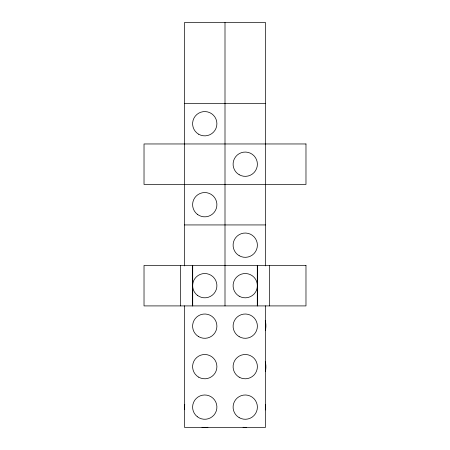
<?xml version="1.0" encoding="UTF-8"?>
<svg xmlns="http://www.w3.org/2000/svg" width="450" height="450" viewBox="0 0 450 450"><rect width="100%" height="100%" fill="white"/><g stroke="black" fill="none" stroke-linecap="round" stroke-linejoin="round"><path stroke-width="0.67" d="M184.511 103.478L265.489 103.478M184.511 224.938L265.489 224.938M269.432 265.427L269.432 305.904M265.489 265.894L265.489 22.5L184.511 22.5L184.511 265.894M265.489 305.826L265.489 427.376L184.511 427.376L184.511 305.826M257.389 265.427L257.389 305.91M257.287 265.427L257.287 305.904M225 22.5L225 305.91M192.713 265.433L192.713 305.91M192.611 265.427L192.611 305.91M180.568 265.433L180.568 305.91M265.269 361.783A20.244 20.244 0 0 1 265.343 371.621M265.269 320.687A20.244 20.244 0 0 1 265.343 330.525M265.32 404.679A20.244 20.244 0 0 1 265.275 409.961M246.375 427.359A20.244 20.244 0 0 1 243.067 427.275M207.928 427.275A20.244 20.244 0 0 1 201.988 427.32M184.708 409.742A20.244 20.244 0 0 1 184.753 404.46M305.978 143.961L144.023 143.961L144.023 184.449L305.978 184.449L305.978 143.961M305.978 265.427L144.023 265.427L144.023 305.91L305.978 305.91L305.978 265.427M239.169 296.19A12.144 12.144 0 0 0 257.389 285.666A12.144 12.144 0 0 0 239.169 275.147A12.144 12.144 0 0 0 239.169 296.19M197.364 295.307A12.144 12.144 0 0 0 216.799 287.252A12.144 12.144 0 0 0 200.109 274.449A12.144 12.144 0 0 0 197.364 295.307M239.169 336.673A12.144 12.144 0 0 0 257.389 326.154A12.144 12.144 0 0 0 239.169 315.636A12.144 12.144 0 0 0 239.169 336.673M197.364 214.329A12.144 12.144 0 0 0 216.799 206.28A12.144 12.144 0 0 0 200.109 193.472A12.144 12.144 0 0 0 197.364 214.329M239.169 255.701A12.144 12.144 0 0 0 257.389 245.183A12.144 12.144 0 0 0 239.169 234.664A12.144 12.144 0 0 0 239.169 255.701M198.681 336.673A12.144 12.144 0 0 0 216.9 326.154A12.144 12.144 0 0 0 198.681 315.636A12.144 12.144 0 0 0 198.681 336.673M198.681 377.162A12.144 12.144 0 0 0 216.9 366.643A12.144 12.144 0 0 0 198.681 356.124A12.144 12.144 0 0 0 198.681 377.162M198.681 134.235A12.144 12.144 0 0 0 216.9 123.716A12.144 12.144 0 0 0 198.681 113.198A12.144 12.144 0 0 0 198.681 134.235M239.169 174.724A12.144 12.144 0 0 0 257.389 164.205A12.144 12.144 0 0 0 239.169 153.686A12.144 12.144 0 0 0 239.169 174.724M197.364 416.767A12.144 12.144 0 0 0 216.799 408.718A12.144 12.144 0 0 0 200.109 395.91A12.144 12.144 0 0 0 197.364 416.767M239.169 417.651A12.144 12.144 0 0 0 257.389 407.132A12.144 12.144 0 0 0 239.169 396.613A12.144 12.144 0 0 0 239.169 417.651M239.169 377.162A12.144 12.144 0 0 0 257.389 366.643A12.144 12.144 0 0 0 239.169 356.124A12.144 12.144 0 0 0 239.169 377.162"/></g></svg>
